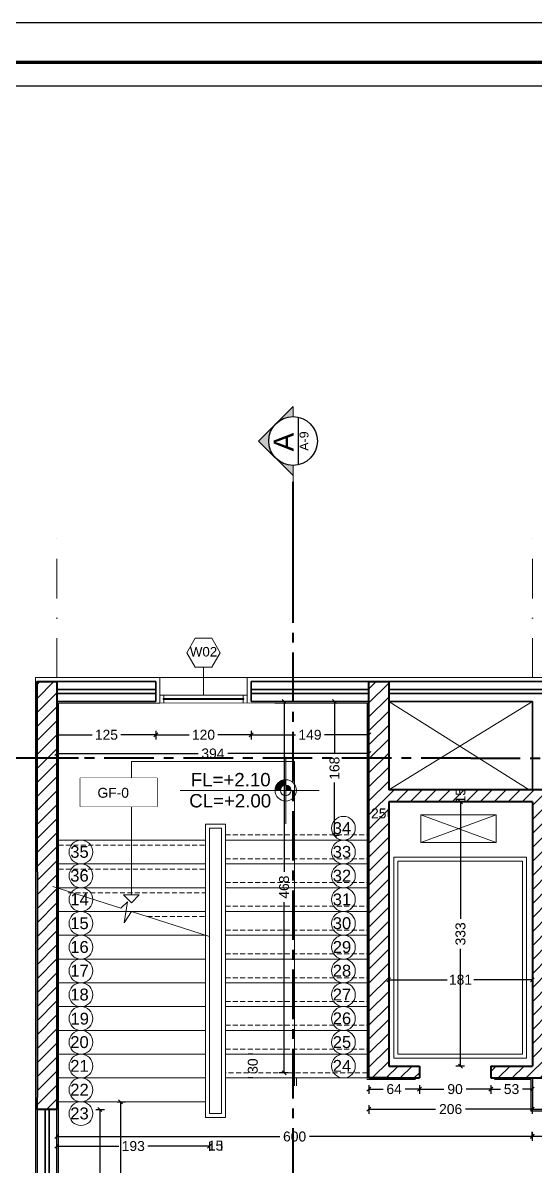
# Model space of a CAD drawing. Header units: inches. Extents: x -580639 to 179052, y 0 to 152898.
# Drawn here: x -351536 to -345070, y 137366 to 151788 of the extents above; entities that cross this region are included whole.
import ezdxf
from ezdxf.enums import TextEntityAlignment as Align

# ---------------------------------------------------------------- set-up
doc = ezdxf.new("R2010")
doc.units = ezdxf.units.IN
doc.header["$LTSCALE"] = 500
doc.header["$MEASUREMENT"] = 0
doc.set_wipeout_variables(frame=1)
for name, pattern in [('CENTER', [2, 1.25, -0.25, 0.25, -0.25]), ('DASHDOTX2', [2, 1, -0.5, 0, -0.5]), ('HIDDEN2', [0.1875, 0.125, -0.0625])]:
    doc.linetypes.add(name, pattern=pattern)
for name, color, linetype, lineweight in [('1ATEXT', 3, 'Continuous', 20), ('A-0.2', 61, 'Continuous', 20), ('A-0.25', 42, 'Continuous', 25), ('A-ANNO-TEXS', 211, 'Continuous', 18), ('A-balc', 31, 'Continuous', 18), ('A-DOOR', 110, 'Continuous', 13), ('A-elev', 51, 'Continuous', 13), ('A-FLOR-HDRL', 71, 'Continuous', 20), ('A-flor-sthn', 251, 'HIDDEN2', 9), ('A-flor-strs', 111, 'Continuous', 20), ('A-FLOR-STRS-LDER', 10, 'Continuous', 13), ('A-wall', 52, 'Continuous', 35), ('col', 4, 'Continuous', 40), ('DIM', 8, 'Continuous', 18), ('fini', 11, 'Continuous', 13), ('ground floor', 8, 'Continuous', 20), ('H-text atribute', 130, 'Continuous', 20), ('Room reference', 50, 'Continuous', 13), ('WIN', 3, 'Continuous', 18)]:
    doc.layers.add(name, color=color, linetype=linetype, lineweight=lineweight)
doc.layers.add('SYSECTION', color=1, linetype='Continuous')
doc.styles.add('50', font='arial.ttf', dxfattribs={"height": 125})
doc.styles.add('CURENT', font='sanss___.ttf')
doc.styles.get("Standard").update_dxf_attribs({"font": 'arial.ttf'})
doc.dimstyles.new('DIM', dxfattribs={"dimscale": 50, "dimtxt": 125, "dimasz": 1, "dimexe": 1.2, "dimexo": 1, "dimgap": 1, "dimtad": 0, "dimtoh": 1, "dimdec": 0, "dimlfac": 0.1, "dimrnd": 1, "dimdsep": 46, "dimtxsty": '50', "dimblk": 'OBLIQUE', "dimcen": 0.09, "dimclrt": 8, "dimadec": 0, "dimazin": 0, "dimtfac": 1, "dimtdec": 0, "dimtix": 1, "dimtofl": 0, "dimtmove": 2, "dimatfit": 2, "dimfxl": 1, "dimfxlon": 1, "dimtzin": 0, "dimarcsym": 0})

# ---------------------------------------------------------------- blocks, each defined once
blk = doc.blocks.new('WIND')
at = {"layer": 'Room reference', "ltscale": 1000}
blk.add_lwpolyline([(0.403, -0.002), (0.297, 0.181), (0.086, 0.181), (-0.02, -0.002), (0.086, -0.185), (0.297, -0.185)], close=True, dxfattribs=at)
blk.add_attdef('001', text='', height=0.12, dxfattribs=at).set_placement((0.198, 0.011), align=Align.MIDDLE_CENTER)
blk = doc.blocks.new('_Oblique')
at = {"color": 0, "linetype": 'ByBlock', "lineweight": -2}
blk.add_line((-0.5, -0.5), (0.5, 0.5), dxfattribs=at)
blk = doc.blocks.new('*D1098')
at = {"layer": 'Defpoints', "color": 0, "transparency": 16777216}
for p in [(-346919, 139732), (-346919, 139718), (-345106, 139732)]:
    blk.add_point(p, dxfattribs=at)
at = {"layer": 'DIM', "color": 0, "lineweight": -2, "transparency": 16777216}
for p, q in [((-346919, 139718), (-346919, 139658)), ((-346919, 139718), (-346182, 139718)), ((-345106, 139718), (-345842, 139718)), ((-345106, 139718), (-345106, 139658))]:
    blk.add_line(p, q, dxfattribs=at)
at = {"layer": 'DIM', "color": 0, "lineweight": -2, "transparency": 16777216, "xscale": 50, "yscale": 50, "zscale": 50, "rotation": 180}
blk.add_blockref('_Oblique', (-346919, 139718), dxfattribs=at)
at = {"layer": 'DIM', "color": 0, "lineweight": -2, "transparency": 16777216, "xscale": 50, "yscale": 50, "zscale": 50}
blk.add_blockref('_Oblique', (-345106, 139718), dxfattribs=at)
at = {"layer": 'DIM', "color": 8, "transparency": 16777216, "insert": (-346012, 139718), "char_height": 125, "attachment_point": 5, "style": '50'}
blk.add_mtext('181', dxfattribs=at)
blk = doc.blocks.new('*D1088')
at = {"layer": 'Defpoints', "color": 0, "transparency": 16777216}
for p in [(-346012, 141963), (-345581, 141963), (-345581, 138628)]:
    blk.add_point(p, dxfattribs=at)
at = {"layer": 'DIM', "color": 0, "lineweight": -2, "transparency": 16777216}
for p, q in [((-345962, 141963), (-346072, 141963)), ((-346012, 141963), (-346012, 140484)), ((-346012, 138628), (-346012, 140108)), ((-345962, 138628), (-346072, 138628))]:
    blk.add_line(p, q, dxfattribs=at)
at = {"layer": 'DIM', "color": 0, "lineweight": -2, "transparency": 16777216, "xscale": 50, "yscale": 50, "zscale": 50}
for p, rotation in [((-346012, 141963), 90), ((-346012, 138628), 270)]:
    blk.add_blockref('_Oblique', p, dxfattribs=dict(at, rotation=rotation))
at = {"layer": 'DIM', "color": 8, "transparency": 16777216, "insert": (-346012, 140296), "char_height": 125, "attachment_point": 5, "rotation": 90, "style": '50'}
blk.add_mtext('333', dxfattribs=at)
blk = doc.blocks.new('*D1099')
at = {"layer": 'Defpoints', "color": 0, "transparency": 16777216}
for p in [(-346012, 142113), (-346012, 142113), (-346012, 141963)]:
    blk.add_point(p, dxfattribs=at)
at = {"layer": 'DIM', "color": 0, "lineweight": -2, "transparency": 16777216}
for p, q in [((-346012, 142113), (-346072, 142113)), ((-346012, 141963), (-346072, 141963))]:
    blk.add_line(p, q, dxfattribs=at)
at = {"layer": 'DIM', "color": 8, "transparency": 16777216, "insert": (-346012, 142038), "char_height": 125, "attachment_point": 5, "rotation": 90, "style": '50'}
blk.add_mtext('15', dxfattribs=at)
blk = doc.blocks.new('*D1100')
at = {"layer": 'Defpoints', "color": 0, "transparency": 16777216}
for p in [(-347169, 141815), (-347169, 141721), (-346919, 141721)]:
    blk.add_point(p, dxfattribs=at)
at = {"layer": 'DIM', "color": 0, "lineweight": -2, "transparency": 16777216}
for p, q in [((-347169, 141771), (-347169, 141875)), ((-346919, 141771), (-346919, 141875))]:
    blk.add_line(p, q, dxfattribs=at)
at = {"layer": 'DIM', "color": 8, "transparency": 16777216, "insert": (-347044, 141815), "char_height": 125, "attachment_point": 5, "style": '50'}
blk.add_mtext('25', dxfattribs=at)
blk = doc.blocks.new('*D1101')
at = {"layer": 'Defpoints', "color": 0, "transparency": 16777216}
for p in [(-345631, 138478), (-345106, 138478), (-345631, 138337)]:
    blk.add_point(p, dxfattribs=at)
at = {"layer": 'DIM', "color": 0, "lineweight": -2, "transparency": 16777216}
for p, q in [((-345631, 138387), (-345631, 138277)), ((-345631, 138337), (-345508, 138337)), ((-345106, 138337), (-345229, 138337)), ((-345106, 138387), (-345106, 138277))]:
    blk.add_line(p, q, dxfattribs=at)
at = {"layer": 'DIM', "color": 0, "lineweight": -2, "transparency": 16777216, "xscale": 50, "yscale": 50, "zscale": 50, "rotation": 180}
blk.add_blockref('_Oblique', (-345631, 138337), dxfattribs=at)
at = {"layer": 'DIM', "color": 0, "lineweight": -2, "transparency": 16777216, "xscale": 50, "yscale": 50, "zscale": 50}
blk.add_blockref('_Oblique', (-345106, 138337), dxfattribs=at)
at = {"layer": 'DIM', "color": 8, "transparency": 16777216, "insert": (-345368, 138337), "char_height": 125, "attachment_point": 5, "style": '50'}
blk.add_mtext('53', dxfattribs=at)
blk = doc.blocks.new('*D1102')
at = {"layer": 'Defpoints', "color": 0, "transparency": 16777216}
for p in [(-347169, 138478), (-346531, 138478), (-347169, 138337)]:
    blk.add_point(p, dxfattribs=at)
at = {"layer": 'DIM', "color": 0, "lineweight": -2, "transparency": 16777216}
for p, q in [((-347169, 138387), (-347169, 138277)), ((-347169, 138337), (-346990, 138337)), ((-346531, 138337), (-346710, 138337)), ((-346531, 138387), (-346531, 138277))]:
    blk.add_line(p, q, dxfattribs=at)
at = {"layer": 'DIM', "color": 0, "lineweight": -2, "transparency": 16777216, "xscale": 50, "yscale": 50, "zscale": 50, "rotation": 180}
blk.add_blockref('_Oblique', (-347169, 138337), dxfattribs=at)
at = {"layer": 'DIM', "color": 0, "lineweight": -2, "transparency": 16777216, "xscale": 50, "yscale": 50, "zscale": 50}
blk.add_blockref('_Oblique', (-346531, 138337), dxfattribs=at)
at = {"layer": 'DIM', "color": 8, "transparency": 16777216, "insert": (-346850, 138337), "char_height": 125, "attachment_point": 5, "style": '50'}
blk.add_mtext('64', dxfattribs=at)
blk = doc.blocks.new('*D1089')
at = {"layer": 'Defpoints', "color": 0, "transparency": 16777216}
for p in [(-346531, 138478), (-345631, 138478), (-346531, 138337)]:
    blk.add_point(p, dxfattribs=at)
at = {"layer": 'DIM', "color": 0, "lineweight": -2, "transparency": 16777216}
for p, q in [((-346531, 138387), (-346531, 138277)), ((-346531, 138337), (-346221, 138337)), ((-345631, 138337), (-345942, 138337)), ((-345631, 138387), (-345631, 138277))]:
    blk.add_line(p, q, dxfattribs=at)
at = {"layer": 'DIM', "color": 0, "lineweight": -2, "transparency": 16777216, "xscale": 50, "yscale": 50, "zscale": 50, "rotation": 180}
blk.add_blockref('_Oblique', (-346531, 138337), dxfattribs=at)
at = {"layer": 'DIM', "color": 0, "lineweight": -2, "transparency": 16777216, "xscale": 50, "yscale": 50, "zscale": 50}
blk.add_blockref('_Oblique', (-345631, 138337), dxfattribs=at)
at = {"layer": 'DIM', "color": 8, "transparency": 16777216, "insert": (-346081, 138337), "char_height": 125, "attachment_point": 5, "style": '50'}
blk.add_mtext('90', dxfattribs=at)
blk = doc.blocks.new('*D1103')
at = {"layer": 'Defpoints', "color": 0, "transparency": 16777216}
for p in [(-347654, 143228), (-347602, 143228), (-347654, 141543)]:
    blk.add_point(p, dxfattribs=at)
at = {"layer": 'DIM', "color": 0, "lineweight": -2, "transparency": 16777216}
for p, q in [((-347604, 143228), (-347542, 143228)), ((-347602, 143228), (-347602, 142568)), ((-347602, 141543), (-347602, 142204)), ((-347604, 141543), (-347542, 141543))]:
    blk.add_line(p, q, dxfattribs=at)
at = {"layer": 'DIM', "color": 0, "lineweight": -2, "transparency": 16777216, "xscale": 50, "yscale": 50, "zscale": 50}
for p, rotation in [((-347602, 143228), 90), ((-347602, 141543), 270)]:
    blk.add_blockref('_Oblique', p, dxfattribs=dict(at, rotation=rotation))
at = {"layer": 'DIM', "color": 8, "transparency": 16777216, "insert": (-347602, 142386), "char_height": 125, "attachment_point": 5, "rotation": 90, "style": '50'}
blk.add_mtext('168', dxfattribs=at)
blk = doc.blocks.new('*D1104')
at = {"layer": 'Defpoints', "color": 0, "transparency": 16777216}
for p in [(-351106, 142826), (-347169, 142826), (-351106, 142571)]:
    blk.add_point(p, dxfattribs=at)
at = {"layer": 'DIM', "color": 0, "lineweight": -2, "transparency": 16777216}
for p, q in [((-351106, 142621), (-351106, 142511)), ((-351106, 142571), (-349325, 142571)), ((-347169, 142571), (-348949, 142571)), ((-347169, 142621), (-347169, 142511))]:
    blk.add_line(p, q, dxfattribs=at)
at = {"layer": 'DIM', "color": 0, "lineweight": -2, "transparency": 16777216, "xscale": 50, "yscale": 50, "zscale": 50, "rotation": 180}
blk.add_blockref('_Oblique', (-351106, 142571), dxfattribs=at)
at = {"layer": 'DIM', "color": 0, "lineweight": -2, "transparency": 16777216, "xscale": 50, "yscale": 50, "zscale": 50}
blk.add_blockref('_Oblique', (-347169, 142571), dxfattribs=at)
at = {"layer": 'DIM', "color": 8, "transparency": 16777216, "insert": (-349137, 142571), "char_height": 125, "attachment_point": 5, "style": '50'}
blk.add_mtext('394', dxfattribs=at)
blk = doc.blocks.new('*D1097')
at = {"layer": 'Defpoints', "color": 0, "transparency": 16777216}
for p in [(-347169, 139253), (-345106, 138855), (-347169, 138085)]:
    blk.add_point(p, dxfattribs=at)
at = {"layer": 'DIM', "color": 0, "lineweight": -2, "transparency": 16777216}
for p, q in [((-347169, 138135), (-347169, 138025)), ((-347169, 138085), (-346326, 138085)), ((-345106, 138085), (-345948, 138085)), ((-345106, 138135), (-345106, 138025))]:
    blk.add_line(p, q, dxfattribs=at)
at = {"layer": 'DIM', "color": 0, "lineweight": -2, "transparency": 16777216, "xscale": 50, "yscale": 50, "zscale": 50, "rotation": 180}
blk.add_blockref('_Oblique', (-347169, 138085), dxfattribs=at)
at = {"layer": 'DIM', "color": 0, "lineweight": -2, "transparency": 16777216, "xscale": 50, "yscale": 50, "zscale": 50}
blk.add_blockref('_Oblique', (-345106, 138085), dxfattribs=at)
at = {"layer": 'DIM', "color": 8, "transparency": 16777216, "insert": (-346137, 138085), "char_height": 125, "attachment_point": 5, "style": '50'}
blk.add_mtext('206', dxfattribs=at)
blk = doc.blocks.new('A$C7E7140D5')
at = {"layer": '1ATEXT'}
for points in [[(47, -34.4), (47, -29.6, 0.414214), (42.2, -34.4)], [(47, -34.4), (47, -29.6, 0.414214), (42.2, -34.4)], [(51.8, -34.4), (56.6, -34.4, 0.414214), (47, -24.8), (47, -29.6, -0.414214)], [(51.8, -34.4), (56.6, -34.4, 0.414214), (47, -24.8), (47, -29.6, -0.414214)]]:
    blk.add_hatch(color=256, dxfattribs=at).paths.add_polyline_path(points)
for p, q in [((47, -4.4), (47, -64.4)), ((17, -34.4), (142, -34.4))]:
    blk.add_line(p, q, dxfattribs=at)
for radius in [9.6, 4.8]:
    blk.add_circle((47, -34.4), radius, dxfattribs=at)
blk = doc.blocks.new('SYL')
at = {"layer": '1ATEXT', "color": 3}
blk.add_blockref('A$C7E7140D5', (-47, 34.4), dxfattribs=at)
at = {"layer": '1ATEXT', "color": 3, "style": 'CURENT'}
for tag, p in [('FL=0.00', (14.2, 3.6)), ('CL=0.00', (14.5, -15.3))]:
    blk.add_attdef(tag, p, '', height=12, dxfattribs=at)
blk = doc.blocks.new('*D1137')
at = {"layer": 'Defpoints', "color": 0, "transparency": 16777216}
for p in [(-348656, 143228), (-347169, 143228), (-348656, 142807)]:
    blk.add_point(p, dxfattribs=at)
at = {"layer": 'DIM', "color": 0, "lineweight": -2, "transparency": 16777216}
for p, q in [((-348656, 142857), (-348656, 142747)), ((-348656, 142807), (-348095, 142807)), ((-347169, 142807), (-347730, 142807)), ((-347169, 142857), (-347169, 142747))]:
    blk.add_line(p, q, dxfattribs=at)
at = {"layer": 'DIM', "color": 0, "lineweight": -2, "transparency": 16777216, "xscale": 50, "yscale": 50, "zscale": 50, "rotation": 180}
blk.add_blockref('_Oblique', (-348656, 142807), dxfattribs=at)
at = {"layer": 'DIM', "color": 0, "lineweight": -2, "transparency": 16777216, "xscale": 50, "yscale": 50, "zscale": 50}
blk.add_blockref('_Oblique', (-347169, 142807), dxfattribs=at)
at = {"layer": 'DIM', "color": 8, "transparency": 16777216, "insert": (-347912, 142807), "char_height": 125, "attachment_point": 5, "style": '50'}
blk.add_mtext('149', dxfattribs=at)
blk = doc.blocks.new('*D1138')
at = {"layer": 'Defpoints', "color": 0, "transparency": 16777216}
for p in [(-349856, 143228), (-348656, 143228), (-349856, 142807)]:
    blk.add_point(p, dxfattribs=at)
at = {"layer": 'DIM', "color": 0, "lineweight": -2, "transparency": 16777216}
for p, q in [((-349856, 142857), (-349856, 142747)), ((-349856, 142807), (-349438, 142807)), ((-348656, 142807), (-349074, 142807)), ((-348656, 142857), (-348656, 142747))]:
    blk.add_line(p, q, dxfattribs=at)
at = {"layer": 'DIM', "color": 0, "lineweight": -2, "transparency": 16777216, "xscale": 50, "yscale": 50, "zscale": 50, "rotation": 180}
blk.add_blockref('_Oblique', (-349856, 142807), dxfattribs=at)
at = {"layer": 'DIM', "color": 0, "lineweight": -2, "transparency": 16777216, "xscale": 50, "yscale": 50, "zscale": 50}
blk.add_blockref('_Oblique', (-348656, 142807), dxfattribs=at)
at = {"layer": 'DIM', "color": 8, "transparency": 16777216, "insert": (-349256, 142807), "char_height": 125, "attachment_point": 5, "style": '50'}
blk.add_mtext('120', dxfattribs=at)
blk = doc.blocks.new('*D1139')
at = {"layer": 'Defpoints', "color": 0, "transparency": 16777216}
for p in [(-351106, 143228), (-349856, 143228), (-351106, 142807)]:
    blk.add_point(p, dxfattribs=at)
at = {"layer": 'DIM', "color": 0, "lineweight": -2, "transparency": 16777216}
for p, q in [((-351106, 142857), (-351106, 142747)), ((-351106, 142807), (-350663, 142807)), ((-349856, 142807), (-350298, 142807)), ((-349856, 142857), (-349856, 142747))]:
    blk.add_line(p, q, dxfattribs=at)
at = {"layer": 'DIM', "color": 0, "lineweight": -2, "transparency": 16777216, "xscale": 50, "yscale": 50, "zscale": 50, "rotation": 180}
blk.add_blockref('_Oblique', (-351106, 142807), dxfattribs=at)
at = {"layer": 'DIM', "color": 0, "lineweight": -2, "transparency": 16777216, "xscale": 50, "yscale": 50, "zscale": 50}
blk.add_blockref('_Oblique', (-349856, 142807), dxfattribs=at)
at = {"layer": 'DIM', "color": 8, "transparency": 16777216, "insert": (-350481, 142807), "char_height": 125, "attachment_point": 5, "style": '50'}
blk.add_mtext('125', dxfattribs=at)
blk = doc.blocks.new('*D1140')
at = {"layer": 'Defpoints', "color": 0, "transparency": 16777216}
for p in [(-348239, 143228), (-348106, 143228), (-348106, 138543)]:
    blk.add_point(p, dxfattribs=at)
at = {"layer": 'DIM', "color": 0, "lineweight": -2, "transparency": 16777216}
for p, q in [((-348189, 143228), (-348299, 143228)), ((-348239, 143228), (-348239, 141077)), ((-348239, 138543), (-348239, 140695)), ((-348189, 138543), (-348299, 138543))]:
    blk.add_line(p, q, dxfattribs=at)
at = {"layer": 'DIM', "color": 0, "lineweight": -2, "transparency": 16777216, "xscale": 50, "yscale": 50, "zscale": 50}
for p, rotation in [((-348239, 143228), 90), ((-348239, 138543), 270)]:
    blk.add_blockref('_Oblique', p, dxfattribs=dict(at, rotation=rotation))
at = {"layer": 'DIM', "color": 8, "transparency": 16777216, "insert": (-348239, 140886), "char_height": 125, "attachment_point": 5, "rotation": 90, "style": '50'}
blk.add_mtext('468', dxfattribs=at)
blk = doc.blocks.new('*D1141')
at = {"layer": 'Defpoints', "color": 0, "transparency": 16777216}
for p in [(-349179, 138181), (-349029, 138181), (-349029, 137624)]:
    blk.add_point(p, dxfattribs=at)
at = {"layer": 'DIM', "color": 0, "lineweight": -2, "transparency": 16777216}
for p, q in [((-349179, 137674), (-349179, 137564)), ((-349029, 137674), (-349029, 137564))]:
    blk.add_line(p, q, dxfattribs=at)
at = {"layer": 'DIM', "color": 8, "transparency": 16777216, "insert": (-349104, 137624), "char_height": 125, "attachment_point": 5, "style": '50'}
blk.add_mtext('15', dxfattribs=at)
blk = doc.blocks.new('*D1233')
at = {"layer": 'Defpoints', "color": 0, "transparency": 16777216}
for p in [(-351106, 138136), (-349179, 138136), (-349179, 137619)]:
    blk.add_point(p, dxfattribs=at)
at = {"layer": 'DIM', "color": 0, "lineweight": -2, "transparency": 16777216}
for p, q in [((-351106, 137669), (-351106, 137559)), ((-351106, 137619), (-350324, 137619)), ((-349179, 137619), (-349960, 137619)), ((-349179, 137669), (-349179, 137559))]:
    blk.add_line(p, q, dxfattribs=at)
at = {"layer": 'DIM', "color": 0, "lineweight": -2, "transparency": 16777216, "xscale": 50, "yscale": 50, "zscale": 50, "rotation": 180}
blk.add_blockref('_Oblique', (-351106, 137619), dxfattribs=at)
at = {"layer": 'DIM', "color": 0, "lineweight": -2, "transparency": 16777216, "xscale": 50, "yscale": 50, "zscale": 50}
blk.add_blockref('_Oblique', (-349179, 137619), dxfattribs=at)
at = {"layer": 'DIM', "color": 8, "transparency": 16777216, "insert": (-350142, 137619), "char_height": 125, "attachment_point": 5, "style": '50'}
blk.add_mtext('193', dxfattribs=at)
blk = doc.blocks.new('*D1234')
at = {"layer": 'Defpoints', "color": 0, "transparency": 16777216}
for p in [(-348633, 138778), (-348633, 138478), (-348633, 138478)]:
    blk.add_point(p, dxfattribs=at)
at = {"layer": 'DIM', "color": 0, "lineweight": -2, "transparency": 16777216}
for p, q in [((-348633, 138778), (-348693, 138778)), ((-348633, 138478), (-348693, 138478))]:
    blk.add_line(p, q, dxfattribs=at)
at = {"layer": 'DIM', "color": 8, "transparency": 16777216, "insert": (-348633, 138628), "char_height": 125, "attachment_point": 5, "rotation": 90, "style": '50'}
blk.add_mtext('30', dxfattribs=at)
blk = doc.blocks.new('*D1235')
at = {"layer": 'Defpoints', "color": 0, "transparency": 16777216}
for p in [(-351106, 138080), (-350566, 138080), (-351106, 135380)]:
    blk.add_point(p, dxfattribs=at)
at = {"layer": 'DIM', "color": 0, "lineweight": -2, "transparency": 16777216}
for p, q in [((-350616, 138080), (-350506, 138080)), ((-350566, 138080), (-350566, 136919)), ((-350566, 135380), (-350566, 136542)), ((-350616, 135380), (-350506, 135380))]:
    blk.add_line(p, q, dxfattribs=at)
at = {"layer": 'DIM', "color": 0, "lineweight": -2, "transparency": 16777216, "xscale": 50, "yscale": 50, "zscale": 50}
for p, rotation in [((-350566, 138080), 90), ((-350566, 135380), 270)]:
    blk.add_blockref('_Oblique', p, dxfattribs=dict(at, rotation=rotation))
at = {"layer": 'DIM', "color": 8, "transparency": 16777216, "insert": (-350566, 136730), "char_height": 125, "attachment_point": 5, "rotation": 90, "style": '50'}
blk.add_mtext('270', dxfattribs=at)
blk = doc.blocks.new('*D1236')
at = {"layer": 'Defpoints', "color": 0, "transparency": 16777216}
for p in [(-350397, 138178), (-350397, 135380), (-350303, 135380)]:
    blk.add_point(p, dxfattribs=at)
at = {"layer": 'DIM', "color": 0, "lineweight": -2, "transparency": 16777216}
for p, q in [((-350347, 138178), (-350243, 138178)), ((-350303, 138178), (-350303, 136968)), ((-350303, 135380), (-350303, 136591)), ((-350347, 135380), (-350243, 135380))]:
    blk.add_line(p, q, dxfattribs=at)
at = {"layer": 'DIM', "color": 0, "lineweight": -2, "transparency": 16777216, "xscale": 50, "yscale": 50, "zscale": 50}
for p, rotation in [((-350303, 138178), 90), ((-350303, 135380), 270)]:
    blk.add_blockref('_Oblique', p, dxfattribs=dict(at, rotation=rotation))
at = {"layer": 'DIM', "color": 8, "transparency": 16777216, "insert": (-350303, 136779), "char_height": 125, "attachment_point": 5, "rotation": 90, "style": '50'}
blk.add_mtext('280', dxfattribs=at)
blk = doc.blocks.new('*D1244')
at = {"layer": 'Defpoints', "color": 0, "transparency": 16777216}
for p in [(-345106, 138080), (-342844, 138080), (-345106, 137744)]:
    blk.add_point(p, dxfattribs=at)
at = {"layer": 'DIM', "color": 0, "lineweight": -2, "transparency": 16777216}
for p, q in [((-345106, 137794), (-345106, 137684)), ((-345106, 137744), (-344164, 137744)), ((-342844, 137744), (-343786, 137744)), ((-342844, 137794), (-342844, 137684))]:
    blk.add_line(p, q, dxfattribs=at)
at = {"layer": 'DIM', "color": 0, "lineweight": -2, "transparency": 16777216, "xscale": 50, "yscale": 50, "zscale": 50, "rotation": 180}
blk.add_blockref('_Oblique', (-345106, 137744), dxfattribs=at)
at = {"layer": 'DIM', "color": 0, "lineweight": -2, "transparency": 16777216, "xscale": 50, "yscale": 50, "zscale": 50}
blk.add_blockref('_Oblique', (-342844, 137744), dxfattribs=at)
at = {"layer": 'DIM', "color": 8, "transparency": 16777216, "insert": (-343975, 137744), "char_height": 125, "attachment_point": 5, "style": '50'}
blk.add_mtext('226', dxfattribs=at)
blk = doc.blocks.new('*D1245')
at = {"layer": 'Defpoints', "color": 0, "transparency": 16777216}
for p in [(-351106, 137739), (-351106, 137739), (-345106, 137739)]:
    blk.add_point(p, dxfattribs=at)
at = {"layer": 'DIM', "color": 0, "lineweight": -2, "transparency": 16777216}
for p, q in [((-351106, 137739), (-351106, 137799)), ((-351106, 137739), (-348294, 137739)), ((-345106, 137739), (-347917, 137739)), ((-345106, 137739), (-345106, 137799))]:
    blk.add_line(p, q, dxfattribs=at)
at = {"layer": 'DIM', "color": 0, "lineweight": -2, "transparency": 16777216, "xscale": 50, "yscale": 50, "zscale": 50, "rotation": 180}
blk.add_blockref('_Oblique', (-351106, 137739), dxfattribs=at)
at = {"layer": 'DIM', "color": 0, "lineweight": -2, "transparency": 16777216, "xscale": 50, "yscale": 50, "zscale": 50}
blk.add_blockref('_Oblique', (-345106, 137739), dxfattribs=at)
at = {"layer": 'DIM', "color": 8, "transparency": 16777216, "insert": (-348106, 137739), "char_height": 125, "attachment_point": 5, "style": '50'}
blk.add_mtext('600', dxfattribs=at)
blk = doc.blocks.new('SYSECTON011')
at = {"layer": '1ATEXT'}
h = blk.add_hatch(color=256, dxfattribs=at)
edge = h.paths.add_edge_path()
edge.add_ellipse((128.4, 0), major_axis=(0, -21.9), ratio=1, start_angle=90.0017, end_angle=270.0017)
edge.add_line((106.5, 0), (97.3, 0))
edge.add_line((97.3, 0), (128.4, 31))
edge.add_line((128.4, 31), (159.4, 0))
edge.add_line((159.4, 0), (150.3, 0))
for p, q in [((97.3, 0), (128.4, 31)), ((159.4, 0), (128.4, 31)), ((91.7, 0), (106.5, 0)), ((150.3, 0), (159.4, 0))]:
    blk.add_line(p, q, dxfattribs=at)
at = {"layer": '1ATEXT', "linetype": 'CENTER', "lineweight": 40}
blk.add_line((0, 0), (91.7, 0), dxfattribs=at)
at = {"layer": '1ATEXT', "color": 4, "lineweight": 30}
blk.add_line((107, -4.9), (149.7, -4.9), dxfattribs=at)
blk.add_ellipse((128.4, 0), major_axis=(0, -21.9), ratio=1, start_param=-1.570767, end_param=4.712418, dxfattribs=at)
at = {"layer": '1ATEXT', "color": 4, "style": 'CURENT'}
for tag, height, p in [('A', 18, (127.4, 8.4)), ('AR000', 8, (128.3, -9.8))]:
    blk.add_attdef(tag, text='', height=height, dxfattribs=at).set_placement(p, align=Align.MIDDLE)
blk = doc.blocks.new('SECTIO B-B')
at = {"layer": 'col', "linetype": 'CENTER'}
for q in [(-27460, 11129), (-18370, 11129)]:
    blk.add_line((-22510, 11129), q, dxfattribs=at)
at = {"layer": 'SYSECTION'}
ref = blk.add_blockref('SYSECTON011', (-27460, 11129), dxfattribs=dict(at, xscale=-14.04466159001456, yscale=14.04466159001456, zscale=14.04466159001456))
ref.add_attrib('A', 'B', dxfattribs={"color": 4, "height": 253, "style": 'CURENT'}).set_placement((-29250, 11247), align=Align.MIDDLE)
ref.add_attrib('AR000', 'A-9', dxfattribs={"color": 4, "height": 112.4, "style": 'CURENT'}).set_placement((-29263, 10991), align=Align.MIDDLE)
blk = doc.blocks.new('SECTION A-A')
at = {"layer": 'col', "linetype": 'CENTER'}
blk.add_line((0, -17729), (0, -2239), dxfattribs=at)
at = {"layer": 'SYSECTION'}
ref = blk.add_blockref('SYSECTON011', (0, -2239), dxfattribs=dict(at, xscale=14.04466159001456, yscale=14.04466159001456, zscale=14.04466159001456, rotation=90))
ref.add_attrib('A', 'A', dxfattribs={"color": 4, "height": 253, "rotation": 90, "style": 'CURENT'}).set_placement((-118, -449), align=Align.MIDDLE)
ref.add_attrib('AR000', 'A-9', dxfattribs={"color": 4, "height": 112.4, "rotation": 90, "style": 'CURENT'}).set_placement((138, -436), align=Align.MIDDLE)

msp = doc.modelspace()

# ---------------------------------------------------------------- hatches: boundary and pattern name
at = {"layer": 'DIM', "transparency": 33554503}
h = msp.add_hatch(dxfattribs=at)
h.set_pattern_fill('ANSI31', color=256, scale=1000)
h.paths.add_polyline_path([(-344905.714, 142113.243), (-346918.636, 142113.243), (-346918.636, 143478.485), (-347168.636, 143478.485), (-347168.636, 138478.485), (-346918.636, 138478.485), (-346531.185, 138478.485), (-346531.185, 138628.485), (-346918.636, 138628.485), (-346918.636, 141963.243), (-345105.714, 141963.243), (-345105.714, 138628.485), (-345631.185, 138628.485), (-345631.185, 138478.485), (-345105.714, 138478.485), (-344905.714, 138478.485)])
h.paths.add_polyline_path([(-351105.714, 143478.485), (-351355.714, 143478.485), (-351355.714, 141080.485), (-351355.714, 138230.485), (-351355.714, 138080.485), (-351105.714, 138080.485)])
h.paths.add_polyline_path([(-345882.229, 141903.864), (-345882.229, 142160.6), (-346139.818, 142160.6), (-346139.818, 141903.864)], flags=25)
h.paths.add_polyline_path([(-347171.066, 141685.352), (-346914.33, 141685.352), (-346914.33, 141942.941), (-347171.066, 141942.941)], flags=9)

# ---------------------------------------------------------------- linework, layer by layer
at = {"layer": 'A-0.2'}
msp.add_line((-348705.706, 143528.565), (-349806.043, 143528.857), dxfattribs=at)
at = {"layer": 'A-ANNO-TEXS'}
for centre in [(-347489.68, 141628.485), (-350802.201, 141328.485), (-347489.68, 141328.485), (-350802.201, 141028.485), (-347489.68, 141028.485), (-350802.201, 140728.485), (-347489.68, 140728.485), (-350802.2, 140428.485), (-347489.68, 140428.485), (-350802.201, 140128.485), (-347489.68, 140128.485), (-350802.201, 139828.485), (-347489.68, 139828.485), (-350802.201, 139528.485), (-347489.68, 139528.485), (-350802.2, 139228.485), (-347489.68, 139228.485), (-350802.2, 138928.485), (-347489.68, 138928.485), (-350802.199, 138628.485), (-347489.68, 138628.485), (-350802.199, 138328.485), (-350802.201, 138028.485)]:
    msp.add_circle(centre, 150, dxfattribs=at)
at = {"layer": 'A-balc'}
for p, q in [((-345143.735, 142113.243), (-346918.636, 143228.485)), ((-346918.636, 142113.243), (-345105.714, 143228.485))]:
    msp.add_line(p, q, dxfattribs=at)
at = {"layer": 'A-DOOR'}
msp.add_line((-349765.769, 143253.517), (-349765.776, 143263.517), dxfattribs=at)
at = {"layer": 'A-elev'}
for p, q in [((-346514.095, 141447.241), (-345564.132, 141797.245)), ((-346514.095, 141797.245), (-345564.132, 141447.241)), ((-345564.132, 141797.245), (-346514.095, 141797.245)), ((-346514.095, 141797.245), (-346514.095, 141447.241)), ((-345564.132, 141447.241), (-345564.132, 141797.245)), ((-346514.095, 141447.241), (-345564.132, 141447.241)), ((-346852.896, 138728.485), (-346852.896, 141263.485)), ((-346852.896, 141263.485), (-345177.995, 141263.485)), ((-346802.896, 138778.485), (-346802.896, 141213.485)), ((-346802.896, 141213.485), (-345227.995, 141213.485)), ((-345227.995, 138778.485), (-345227.995, 141213.485)), ((-345177.995, 138728.485), (-345177.995, 141263.485)), ((-346802.896, 138778.485), (-345227.995, 138778.485)), ((-346852.896, 138728.485), (-345177.995, 138728.485))]:
    msp.add_line(p, q, dxfattribs=at)
at = {"layer": 'A-FLOR-HDRL'}
for p, q in [((-349228.636, 141478.485), (-349228.636, 141678.485)), ((-349228.636, 141678.485), (-348978.636, 141678.485)), ((-349178.636, 141478.485), (-349178.636, 141628.485)), ((-349178.636, 141628.485), (-349028.636, 141628.485)), ((-349028.636, 141628.485), (-349028.636, 141478.485)), ((-348978.636, 141678.485), (-348978.636, 141478.485)), ((-349228.636, 140278.485), (-349228.636, 141478.485)), ((-349178.636, 140262.485), (-349178.636, 141478.485)), ((-349028.636, 138478.485), (-349028.636, 141478.485)), ((-348978.636, 138478.485), (-348978.636, 141478.485)), ((-349228.636, 137978.485), (-349228.636, 140276.386)), ((-349178.636, 138028.485), (-349178.636, 140260.386)), ((-349028.636, 138478.485), (-349028.636, 138028.485)), ((-348978.636, 138441.082), (-348978.636, 138478.485)), ((-348978.636, 138478.485), (-348978.636, 137978.485)), ((-349028.636, 138028.485), (-349178.636, 138028.485)), ((-348978.636, 137978.485), (-349228.636, 137978.485))]:
    msp.add_line(p, q, dxfattribs=at)
at = {"layer": 'A-flor-sthn'}
for p, q in [((-348978.636, 141543.485), (-347188.636, 141543.485)), ((-351085.714, 141413.485), (-349228.636, 141413.485)), ((-348978.636, 141243.485), (-347188.636, 141243.485)), ((-351085.714, 141113.485), (-349228.636, 141113.485)), ((-348978.636, 140943.485), (-347188.636, 140943.485)), ((-350965.511, 140813.485), (-349228.636, 140813.485)), ((-348978.636, 140643.485), (-347188.636, 140643.485)), ((-349963.011, 140513.485), (-349228.636, 140513.485)), ((-348978.636, 140343.485), (-347188.636, 140343.485)), ((-348978.636, 140043.485), (-347188.636, 140043.485)), ((-348978.636, 139743.485), (-347188.636, 139743.485)), ((-348978.636, 139443.485), (-347188.636, 139443.485)), ((-348978.636, 139143.485), (-347188.636, 139143.485)), ((-348978.636, 138843.485), (-347188.636, 138843.485)), ((-347188.636, 138543.485), (-348978.636, 138543.485))]:
    msp.add_line(p, q, dxfattribs=at)
at = {"layer": 'A-flor-strs'}
for p, q in [((-351085.714, 141478.485), (-349228.636, 141478.485)), ((-348978.636, 141478.485), (-347188.636, 141478.485)), ((-351085.714, 141178.485), (-349228.636, 141178.485)), ((-348978.636, 141178.485), (-347188.636, 141178.485)), ((-351105.714, 140878.485), (-351103.636, 140878.485)), ((-351085.714, 140878.485), (-349228.636, 140878.485)), ((-348978.636, 140878.485), (-347188.636, 140878.485)), ((-351085.714, 140578.485), (-350234.742, 140578.485)), ((-350232.717, 140578.485), (-349228.636, 140578.485)), ((-348978.636, 140578.485), (-347188.636, 140578.485)), ((-351085.714, 140278.485), (-349228.636, 140278.485)), ((-348978.636, 140278.485), (-347188.636, 140278.485)), ((-351085.714, 139978.485), (-349228.636, 139978.485)), ((-348978.636, 139978.485), (-347188.636, 139978.485)), ((-351085.714, 139678.485), (-349228.636, 139678.485)), ((-348978.636, 139678.485), (-347188.636, 139678.485)), ((-351085.714, 139378.485), (-349228.636, 139378.485)), ((-348978.636, 139378.485), (-347188.636, 139378.485)), ((-351085.714, 139078.485), (-349228.636, 139078.485)), ((-348978.636, 139078.485), (-347188.636, 139078.485)), ((-351085.714, 138778.485), (-349228.636, 138778.485)), ((-348978.636, 138778.485), (-347188.636, 138778.485)), ((-351085.714, 138478.485), (-349228.636, 138478.485)), ((-347188.636, 138478.485), (-348978.636, 138478.485)), ((-351085.714, 138178.485), (-349228.636, 138178.485))]:
    msp.add_line(p, q, dxfattribs=at)
at = {"layer": 'A-FLOR-STRS-LDER'}
for p, q in [((-348106.136, 142470.724), (-350166.136, 142470.724)), ((-350166.136, 142470.724), (-350166.136, 140788.82)), ((-348106.136, 138478.485), (-348106.136, 142470.724)), ((-351155.714, 140895.15), (-350297.218, 140620.432)), ((-350066.136, 140788.82), (-350266.136, 140788.82)), ((-350166.136, 140688.82), (-350266.136, 140788.82)), ((-350231.136, 140788.82), (-350131.136, 140788.82)), ((-350066.136, 140788.82), (-350166.136, 140688.82)), ((-350213.025, 140701.398), (-350297.218, 140620.432)), ((-350255.482, 140436.391), (-350213.025, 140701.398)), ((-350166.136, 140578.485), (-350255.482, 140436.391)), ((-350166.136, 140578.485), (-349178.636, 140262.485)), ((-348131.136, 138478.485), (-348131.136, 138378.485)), ((-348106.136, 138478.485), (-348106.136, 138378.485)), ((-348081.136, 138478.485), (-348081.136, 138378.485))]:
    msp.add_line(p, q, dxfattribs=at)
at = {"layer": 'A-wall'}
for p, q in [((-350027.315, 143478.485), (-351105.714, 143478.485)), ((-351105.714, 143478.485), (-349855.714, 143478.485)), ((-349855.714, 143378.485), (-351105.714, 143378.485)), ((-349855.714, 143478.485), (-349855.714, 143228.485)), ((-344605.714, 143478.485), (-348655.714, 143478.485)), ((-348655.714, 143478.485), (-348655.714, 143228.485)), ((-347168.636, 143378.485), (-348655.714, 143378.485)), ((-344605.714, 143378.485), (-346918.636, 143378.485)), ((-349855.714, 143328.485), (-351105.714, 143328.485)), ((-349855.714, 143228.485), (-351105.714, 143228.485)), ((-347168.636, 143328.485), (-348655.714, 143328.485)), ((-347168.636, 143228.485), (-348655.714, 143228.485)), ((-344605.714, 143328.485), (-346918.636, 143328.485)), ((-345105.714, 143228.485), (-346918.636, 143228.485)), ((-345105.714, 143228.485), (-345105.714, 142113.243)), ((-345105.714, 138478.485), (-345105.714, 138080.485)), ((-351355.714, 135380.485), (-351355.714, 138080.485)), ((-351255.714, 135380.485), (-351255.714, 138080.485)), ((-351205.714, 135380.485), (-351205.714, 138080.485)), ((-351105.714, 135380.485), (-351105.714, 138080.485)), ((-342843.735, 138080.485), (-345105.714, 138080.485))]:
    msp.add_line(p, q, dxfattribs=at)
at = {"layer": 'col'}
for p, q in [((-344905.714, 142113.243), (-346918.636, 142113.243)), ((-345105.714, 141963.243), (-346918.636, 141963.243)), ((-345105.714, 141963.243), (-345105.714, 138628.485)), ((-351355.714, 141080.485), (-351355.714, 138230.485)), ((-346918.636, 138628.485), (-346531.185, 138628.485)), ((-346531.185, 138628.485), (-346531.185, 138478.485)), ((-345631.185, 138628.485), (-345105.714, 138628.485)), ((-345631.185, 138628.485), (-345631.185, 138478.485)), ((-347168.636, 138478.485), (-346531.185, 138478.485)), ((-345631.185, 138478.485), (-345105.714, 138478.485)), ((-345105.714, 138478.485), (-344905.714, 138478.485))]:
    msp.add_line(p, q, dxfattribs=at)
for points in [[(-351355.714, 141080.485), (-351355.714, 143478.485), (-351105.714, 143478.485), (-351105.714, 138080.485), (-351355.714, 138080.485), (-351355.714, 138230.485)], [(-346918.636, 138478.485), (-347168.636, 138478.485), (-347168.636, 143478.485), (-346918.636, 143478.485), (-346918.636, 142113.243)], [(-346918.636, 141963.243), (-346918.636, 138628.485)]]:
    msp.add_lwpolyline(points, dxfattribs=at)
at = {"layer": 'fini'}
for p, q in [((-351375.714, 138250.485), (-351375.714, 143528.485)), ((-351375.714, 143528.485), (-349805.733, 143528.485)), ((-349805.733, 143528.485), (-349805.733, 143208.485)), ((-349830.733, 143208.485), (-351085.714, 143208.485)), ((-351085.714, 143208.485), (-351085.714, 138060.485)), ((-349805.733, 143208.485), (-349830.733, 143208.485)), ((-347188.636, 143208.485), (-348355.714, 143208.485)), ((-347168.636, 138458.485), (-346581.185, 138458.485)), ((-345581.185, 138458.485), (-345125.714, 138458.485)), ((-345125.714, 138458.485), (-345125.714, 138060.485)), ((-351375.714, 138250.485), (-351375.714, 135400.485)), ((-351085.714, 138060.485), (-351085.714, 135400.485)), ((-342843.735, 138060.485), (-345125.714, 138060.485))]:
    msp.add_line(p, q, dxfattribs=at)
for points in [[(-348356.043, 143208.485), (-348705.706, 143209.348), (-348705.706, 143529.348), (-344556.043, 143528.485), (-344556.043, 143208.485), (-344581.043, 143208.485)], [(-346918.636, 138458.485), (-347188.636, 138458.485), (-347188.636, 143208.485)]]:
    msp.add_lwpolyline(points, dxfattribs=at)
at = {"layer": 'ground floor', "linetype": 'DASHDOTX2'}
for p, q in [((-351105.714, 143528.485), (-351105.714, 145478.485)), ((-345105.714, 143528.485), (-345105.714, 145478.485))]:
    msp.add_line(p, q, dxfattribs=at)
at = {"layer": 'Room reference'}
msp.add_line((-349255.798, 143308.917), (-349255.798, 143658.917), dxfattribs=at)
msp.add_lwpolyline([(-350812.061, 141902.185), (-349842.211, 141902.185), (-349842.211, 142262.185), (-350812.061, 142262.185)], close=True, dxfattribs=at)
at = {"layer": 'WIN'}
for p, q in [((-348705.785, 143309.348), (-349805.812, 143308.485)), ((-349805.733, 143263.485), (-349805.776, 143263.485)), ((-349805.733, 143253.485), (-349805.769, 143253.485)), ((-348745.749, 143264.317), (-349765.776, 143263.517)), ((-348745.742, 143254.317), (-349765.769, 143253.517)), ((-349755.776, 143263.525), (-349755.812, 143308.525)), ((-349755.733, 143208.485), (-349755.769, 143253.525)), ((-348755.749, 143264.309), (-348755.785, 143309.309)), ((-348755.706, 143209.348), (-348755.742, 143254.309)), ((-348745.742, 143254.317), (-348745.749, 143264.317)), ((-348705.706, 143209.348), (-349805.733, 143208.485))]:
    msp.add_line(p, q, dxfattribs=at)

# ---------------------------------------------------------------- block references
at = {"layer": '1ATEXT', "color": 3}
ref = msp.add_blockref('SYL', (-348217.881, 142106.463), dxfattribs=dict(at, xscale=-14.04466159001456, yscale=14.04466159001456, zscale=14.04466159001456))
ref.add_attrib('CL=0.00', 'CL=+2.00', (-349436.214, 141891.451), dxfattribs={"color": 3, "height": 168.5359, "style": 'CURENT'})
ref.add_attrib('FL=0.00', 'FL=+2.10', (-349416.587, 142157.325), dxfattribs={"color": 3, "height": 168.5359, "style": 'CURENT'})
at = {"layer": 'DIM'}
msp.add_blockref('SECTION A-A', (-348125.564, 146948.972), dxfattribs=at)
at = {"layer": 'Room reference'}
ref = msp.add_blockref('WIND', (-349064.472, 143843.573), dxfattribs=dict(at, xscale=-1000, yscale=1000, zscale=1000))
ref.add_attrib('001', 'W02', dxfattribs={"layer": 'H-text atribute', "ltscale": 1000, "height": 120}).set_placement((-349255.597, 143854.933), align=Align.MIDDLE_CENTER)

# ---------------------------------------------------------------- texts
at = {"layer": 'A-ANNO-TEXS', "char_height": 150, "attachment_point": 3, "style": '50'}
for s, insert in [('34', (-347391.997, 141705.729)), ('35', (-350704.518, 141405.729)), ('33', (-347391.997, 141405.729)), ('36', (-350704.518, 141105.729)), ('32', (-347391.997, 141105.729)), ('14', (-350704.517, 140805.729)), ('31', (-347391.997, 140805.729)), ('15', (-350704.517, 140505.729)), ('30', (-347391.997, 140505.729)), ('16', (-350704.518, 140205.729)), ('29', (-347391.997, 140205.729)), ('17', (-350704.517, 139905.729)), ('28', (-347391.997, 139905.729)), ('18', (-350704.517, 139605.729)), ('27', (-347391.997, 139605.729)), ('19', (-350701.655, 139301.312)), ('26', (-347391.997, 139305.729)), ('20', (-350704.516, 139005.729)), ('25', (-347391.997, 139005.729)), ('21', (-350704.516, 138705.729)), ('24', (-347391.997, 138705.729)), ('22', (-350704.515, 138405.729)), ('23', (-350704.518, 138105.729))]:
    msp.add_mtext_dynamic_manual_height_columns(s, width=127.78363, gutter_width=750, heights=[0], dxfattribs=dict(at, insert=insert))

# ---------------------------------------------------------------- dimensions: what is measured, and where the dimension line sits
at = {"layer": 'DIM'}
for base, p1, p2, angle, picture, middle in [((-351105.714, 142806.576), (-349855.714, 143228.485), (-351105.714, 143228.485), 180, '*D1139', (-350480.714, 142806.576)), ((-349855.714, 142806.576), (-348655.714, 143228.485), (-349855.714, 143228.485), 180, '*D1138', (-349255.714, 142806.576)), ((-348655.714, 142806.576), (-347168.636, 143228.485), (-348655.714, 143228.485), 180, '*D1137', (-347912.175, 142806.576)), ((-348238.553641294, 143228.485430211), (-348106.135591857, 138543.485430211), (-348106.135591857, 143228.485430211), 90, '*D1140', (-348238.553641294, 140885.985430211)), ((-347602.094592539, 143228.485430211), (-347653.714691709, 141543.485430211), (-347653.714691709, 143228.485430211), 90, '*D1103', (-347602.094592539, 142385.985430211)), ((-351105.714, 142570.849), (-347168.636, 142826.063), (-351105.714, 142826.063), 180, '*D1104', (-349137.175, 142570.849)), ((-346012.175, 142113.243), (-346012.175, 141963.243), (-346012.175, 142113.243), 90, '*D1099', (-346012.175, 142038.243)), ((-346012.175, 141963.243), (-345581.185, 138628.485), (-345581.185, 141963.243), 90, '*D1088', (-346012.175, 140295.864)), ((-347168.636, 141815.298), (-346918.636, 141721.018), (-347168.636, 141721.018), 180, '*D1100', (-347043.636, 141815.298)), ((-346918.636, 139718.041), (-345105.714, 139731.551), (-346918.636, 139731.551), 180, '*D1098', (-346012.175, 139718.041)), ((-347168.636, 138085.485), (-345105.714, 138855.485), (-347168.636, 139253.485), 180, '*D1097', (-346137.175, 138085.485)), ((-348633.402, 138478.485), (-348633.402, 138778.485), (-348633.402, 138478.485), 90, '*D1234', (-348633.402, 138628.485)), ((-347168.636, 138337.477), (-346531.185, 138478.485), (-347168.636, 138478.485), 180, '*D1102', (-346849.91, 138337.477)), ((-346531.185, 138337.477), (-345631.185, 138478.485), (-346531.185, 138478.485), 180, '*D1089', (-346081.185, 138337.477)), ((-345631.185, 138337.477), (-345105.714, 138478.485), (-345631.185, 138478.485), 180, '*D1101', (-345368.449, 138337.477)), ((-350303.327, 135380.485), (-350397.294, 138178.485), (-350397.294, 135380.485), 90, '*D1236', (-350303.327, 136779.485)), ((-349028.636, 137624.038), (-349178.636, 138180.66), (-349028.636, 138180.66), 180, '*D1141', (-349103.636, 137624.038)), ((-350565.711, 138080.485), (-351105.714, 135380.485), (-351105.714, 138080.485), 90, '*D1235', (-350565.711, 136730.485))]:
    dim = msp.add_linear_dim(base=base, p1=p1, p2=p2, angle=angle, dimstyle='DIM', dxfattribs=at)
    dim.commit()
    dim.dimension.update_dxf_attribs({"geometry": picture, "text_midpoint": middle})
for base, p1, p2, picture, middle in [((-349178.636, 137619.038), (-351105.714, 138136.002), (-349178.636, 138136.002), '*D1233', (-350142.175, 137619.038)), ((-345105.714, 137744.412), (-342843.735, 138080.485), (-345105.714, 138080.485), '*D1244', (-343974.724, 137744.412)), ((-351105.714, 137739.412), (-345105.714, 137739.412), (-351105.714, 137739.412), '*D1245', (-348105.714, 137739.412))]:
    dim = msp.add_linear_dim(base=base, p1=p1, p2=p2, dimstyle='DIM', dxfattribs=at)
    dim.commit()
    dim.dimension.update_dxf_attribs({"geometry": picture, "text_midpoint": middle})

# ---------------------------------------------------------------- next in the draw order: wipeouts: each hides what was drawn before it
msp.add_wipeout([(-349842.211, 141902.185), (-349842.211, 142262.185), (-350812.061, 142262.185), (-350812.061, 141902.185)]).dxf.layer = 'Room reference'

# ---------------------------------------------------------------- next in the draw order: linework, layer by layer
msp.add_lwpolyline([(-360638.059, 113030.352), (-305637.842, 113030.352), (-305637.842, 151788.469), (-360638.059, 151788.469)], close=True)
at = {"layer": 'A-0.25', "lineweight": 25}
msp.add_lwpolyline([(-312737.842, 113830.352), (-312737.842, 150988.469), (-359838.059, 150988.469), (-359838.059, 113830.352), (-312737.842, 113830.352)], dxfattribs=at)
at = {"layer": 'A-wall', "color": 1, "lineweight": 70}
msp.add_lwpolyline([(-360138.059, 113530.352), (-306137.842, 113530.352), (-306137.842, 151288.469), (-360138.059, 151288.469)], close=True, dxfattribs=at)
at = {"layer": 'DIM'}
msp.add_lwpolyline([(-351375.714, 130230.485), (-336455.794, 130230.485), (-336455.794, 126330.485), (-334901.834, 126330.485), (-334901.834, 125076.086), (-329901.834, 125076.086), (-329901.834, 126330.485), (-325855.714, 126330.485), (-325855.714, 135400.485), (-336135.714, 135400.485), (-336135.714, 145555.096), (-341425.714, 145555.096), (-341425.714, 143528.485), (-351375.714, 143528.485)], close=True, dxfattribs=at)

# ---------------------------------------------------------------- next in the draw order: block references
msp.add_blockref('SECTIO B-B', (-323373.515, 131382.077), dxfattribs=at)

# ---------------------------------------------------------------- next in the draw order: texts
at = {"layer": 'Room reference', "color": 2, "style": '50'}
msp.add_attdef('GF-0', (-350594.292, 142013.3), 'XXXX', height=125, dxfattribs=at)

doc.saveas('drawing.dxf')
